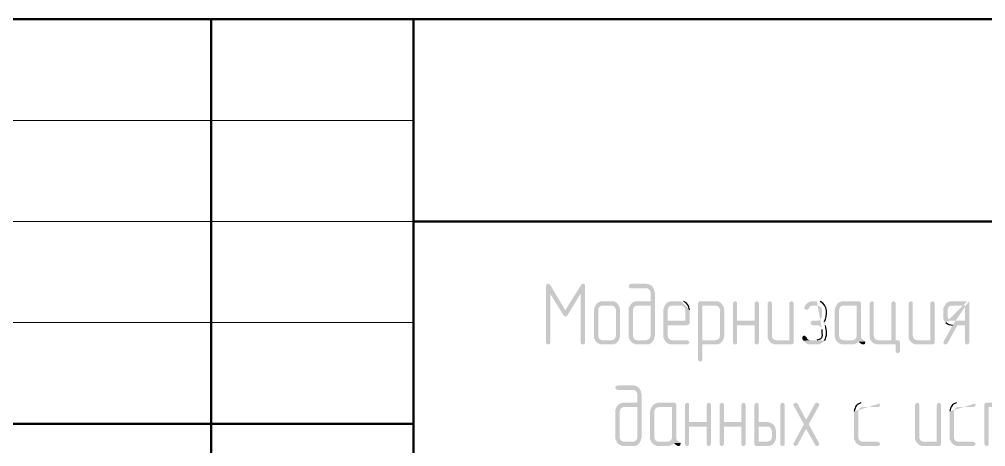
# Model space of a CAD drawing. Header units: millimetres. Extents: x -211 to 10565, y -2293 to 2244.
# Drawn here: x 4740.39 to 4788.1, y -333.64 to -312.53 of the extents above; entities that cross this region are included whole.
import ezdxf

# ---------------------------------------------------------------- set-up
doc = ezdxf.new("R2010")
doc.units = ezdxf.units.MM
doc.layers.add('PDF _Геометрия', color=7, linetype='Continuous')
doc.layers.add('PDF _Сплошная заливка', color=7, linetype='Continuous')

msp = doc.modelspace()

# ---------------------------------------------------------------- hatches: boundary and pattern name
at = {"layer": 'PDF _Сплошная заливка', "transparency": 33554559}
for points in [[(4766.499, -325.585), (4766.436, -325.606), (4766.414, -325.628), (4766.393, -325.712), (4766.605, -326.093), (4767.261, -327.151), (4767.345, -326.897), (4766.605, -325.649), (4766.541, -325.585)], [(4766.393, -325.712), (4766.393, -328.484), (4766.436, -328.569), (4766.499, -328.59), (4766.584, -328.569), (4766.605, -328.484), (4766.605, -326.093)], [(4768.234, -325.585), (4768.192, -325.585), (4768.128, -325.649), (4767.345, -326.897), (4767.261, -327.151), (4767.282, -327.172), (4767.345, -327.215), (4767.388, -327.215), (4767.451, -327.151), (4768.107, -326.072), (4768.319, -325.712), (4768.319, -325.691), (4768.298, -325.606)], [(4768.319, -325.712), (4768.107, -326.072), (4768.107, -328.484), (4768.128, -328.569), (4768.213, -328.59), (4768.298, -328.569), (4768.319, -328.484)], [(4771.324, -325.585), (4770.583, -325.585), (4770.583, -325.606), (4770.498, -325.628), (4770.477, -325.712), (4770.498, -325.776), (4770.583, -325.818), (4771.408, -325.818), (4771.493, -325.881), (4771.535, -325.945), (4771.556, -326.03), (4771.556, -326.453), (4770.816, -326.453), (4770.752, -326.474), (4770.668, -326.516), (4770.541, -326.643), (4771.556, -326.664), (4771.556, -328.167), (4771.535, -328.251), (4771.493, -328.315), (4771.408, -328.357), (4771.324, -328.378), (4770.9, -328.378), (4770.541, -328.4), (4770.668, -328.526), (4770.752, -328.548), (4770.816, -328.59), (4771.429, -328.59), (4771.493, -328.569), (4771.578, -328.526), (4771.641, -328.463), (4771.726, -328.336), (4771.768, -328.167), (4771.768, -326.03), (4771.726, -325.86), (4771.683, -325.797), (4771.641, -325.712), (4771.578, -325.67), (4771.493, -325.628), (4771.429, -325.606)], [(4768.848, -326.643), (4768.806, -326.728), (4768.784, -326.791), (4768.763, -326.876), (4768.763, -328.251), (4768.806, -328.336), (4768.827, -328.4), (4769.186, -328.378), (4769.102, -328.357), (4769.038, -328.315), (4768.996, -328.251), (4768.975, -328.167), (4768.975, -326.876), (4768.996, -326.791), (4769.038, -326.728), (4769.102, -326.686), (4769.186, -326.664), (4769.631, -326.664)], [(4769.631, -326.453), (4769.102, -326.453), (4769.017, -326.495), (4768.954, -326.516), (4768.89, -326.58), (4768.848, -326.643), (4769.631, -326.664), (4769.694, -326.686), (4769.779, -326.728), (4769.821, -326.791), (4769.842, -326.876), (4769.842, -328.167), (4769.821, -328.251), (4769.779, -328.315), (4769.715, -328.357), (4769.631, -328.378), (4769.186, -328.378), (4768.827, -328.4), (4768.954, -328.526), (4769.017, -328.548), (4769.102, -328.59), (4769.694, -328.59), (4769.779, -328.569), (4769.864, -328.526), (4769.927, -328.463), (4770.012, -328.336), (4770.054, -328.167), (4770.054, -326.876), (4770.012, -326.707), (4769.927, -326.58), (4769.864, -326.516), (4769.779, -326.474), (4769.715, -326.453)], [(4770.541, -326.643), (4770.52, -326.707), (4770.477, -326.791), (4770.477, -328.251), (4770.52, -328.315), (4770.541, -328.4), (4770.9, -328.378), (4770.816, -328.357), (4770.752, -328.315), (4770.71, -328.251), (4770.689, -328.167), (4770.689, -326.876), (4770.71, -326.791), (4770.752, -326.728), (4770.816, -326.686), (4770.9, -326.664), (4771.556, -326.664)], [(4772.276, -326.643), (4772.234, -326.728), (4772.212, -326.791), (4772.191, -326.876), (4772.191, -328.251), (4772.234, -328.336), (4772.255, -328.4), (4772.382, -328.526), (4772.445, -328.548), (4772.53, -328.59), (4773.376, -328.59), (4773.44, -328.548), (4773.482, -328.484), (4773.44, -328.421), (4773.376, -328.378), (4772.614, -328.378), (4772.53, -328.357), (4772.466, -328.315), (4772.424, -328.251), (4772.403, -328.167), (4772.403, -327.638), (4773.376, -327.638), (4773.397, -327.617), (4773.461, -327.595), (4773.482, -327.511), (4772.403, -327.405), (4772.403, -326.876), (4772.424, -326.791), (4772.466, -326.728), (4772.53, -326.686), (4772.614, -326.664), (4773.059, -326.664)], [(4774.773, -326.453), (4773.99, -326.453), (4773.926, -326.474), (4773.905, -326.559), (4773.905, -329.352), (4773.947, -329.415), (4774.011, -329.436), (4774.096, -329.415), (4774.117, -329.331), (4774.117, -328.59), (4774.857, -328.59), (4774.921, -328.569), (4775.006, -328.526), (4775.069, -328.463), (4775.111, -328.4), (4774.117, -328.378), (4774.117, -326.664), (4774.773, -326.664), (4775.111, -326.643), (4775.069, -326.58), (4775.006, -326.516), (4774.921, -326.474), (4774.857, -326.453)], [(4775.111, -326.643), (4774.773, -326.664), (4774.836, -326.686), (4774.921, -326.728), (4774.963, -326.791), (4774.984, -326.876), (4774.984, -328.167), (4774.963, -328.251), (4774.921, -328.315), (4774.836, -328.357), (4774.773, -328.378), (4774.117, -328.378), (4775.111, -328.4), (4775.154, -328.336), (4775.196, -328.167), (4775.196, -326.876), (4775.154, -326.707)], [(4775.725, -326.453), (4775.661, -326.495), (4775.619, -326.559), (4775.619, -328.484), (4775.661, -328.569), (4775.725, -328.59), (4775.81, -328.569), (4775.831, -328.484), (4775.831, -327.638), (4776.698, -327.638), (4775.831, -327.405), (4775.831, -326.559), (4775.81, -326.474)], [(4776.804, -326.453), (4776.72, -326.495), (4776.698, -326.559), (4776.698, -327.405), (4775.831, -327.405), (4776.698, -327.638), (4776.698, -328.484), (4776.72, -328.569), (4776.804, -328.59), (4776.868, -328.569), (4776.91, -328.484), (4776.91, -326.559), (4776.868, -326.474)], [(4777.439, -326.453), (4777.375, -326.495), (4777.333, -326.559), (4777.333, -328.251), (4777.375, -328.336), (4777.397, -328.4), (4777.756, -328.378), (4777.672, -328.357), (4777.608, -328.315), (4777.566, -328.251), (4777.545, -328.167), (4777.545, -326.559), (4777.524, -326.474)], [(4778.518, -326.453), (4778.434, -326.495), (4778.412, -326.559), (4778.412, -328.378), (4777.756, -328.378), (4777.397, -328.4), (4777.524, -328.526), (4777.587, -328.548), (4777.672, -328.59), (4778.539, -328.59), (4778.603, -328.548), (4778.624, -328.484), (4778.624, -326.559), (4778.582, -326.474)], [(4779.195, -326.664), (4779.153, -326.749), (4779.153, -326.791), (4779.174, -326.855), (4779.259, -326.876), (4779.322, -326.876), (4779.365, -326.812), (4779.386, -326.77), (4779.449, -326.707), (4779.47, -326.686), (4779.555, -326.664), (4779.767, -326.664)], [(4780.74, -326.643), (4780.698, -326.728), (4780.677, -326.791), (4780.655, -326.876), (4780.655, -328.251), (4780.698, -328.336), (4780.719, -328.4), (4780.846, -328.526), (4780.909, -328.548), (4780.994, -328.59), (4781.544, -328.59), (4781.629, -328.569), (4781.692, -328.548), (4781.777, -328.505), (4781.84, -328.442), (4782.158, -328.442), (4782.094, -328.378), (4781.079, -328.378), (4780.994, -328.357), (4780.93, -328.315), (4780.888, -328.251), (4780.867, -328.167), (4780.867, -326.876), (4780.888, -326.791), (4780.93, -326.728), (4780.994, -326.686), (4781.079, -326.664), (4781.735, -326.664)], [(4781.84, -326.453), (4780.994, -326.453), (4780.909, -326.495), (4780.846, -326.516), (4780.782, -326.58), (4780.74, -326.643), (4781.735, -326.664), (4781.735, -328.167), (4781.713, -328.251), (4781.671, -328.315), (4781.608, -328.357), (4781.523, -328.378), (4781.079, -328.378), (4782.094, -328.378), (4782.031, -328.357), (4781.988, -328.294), (4781.946, -328.251), (4781.946, -326.537), (4781.904, -326.474)], [(4782.475, -326.453), (4782.412, -326.495), (4782.369, -326.559), (4782.369, -328.251), (4782.412, -328.336), (4782.433, -328.4), (4782.56, -328.526), (4782.623, -328.548), (4782.708, -328.59), (4783.66, -328.59), (4783.66, -328.907), (4783.681, -328.992), (4783.766, -329.013), (4783.829, -328.992), (4783.872, -328.907), (4783.872, -328.463), (4783.829, -328.4), (4783.766, -328.378), (4782.793, -328.378), (4782.708, -328.357), (4782.644, -328.315), (4782.602, -328.251), (4782.581, -328.167), (4782.581, -326.559), (4782.56, -326.474)], [(4783.554, -326.453), (4783.47, -326.495), (4783.449, -326.559), (4783.449, -328.378), (4782.793, -328.378), (4783.66, -328.378), (4783.66, -326.559), (4783.618, -326.474)], [(4784.401, -326.453), (4784.337, -326.495), (4784.295, -326.559), (4784.295, -328.251), (4784.337, -328.336), (4784.358, -328.4), (4784.718, -328.378), (4784.634, -328.357), (4784.57, -328.315), (4784.528, -328.251), (4784.507, -328.167), (4784.507, -326.559), (4784.485, -326.474)], [(4785.48, -326.453), (4785.395, -326.495), (4785.374, -326.559), (4785.374, -328.378), (4784.718, -328.378), (4784.358, -328.4), (4784.485, -328.526), (4784.549, -328.548), (4784.634, -328.59), (4785.501, -328.59), (4785.565, -328.548), (4785.586, -328.484), (4785.586, -326.559), (4785.543, -326.474)], [(4786.094, -326.643), (4786.051, -326.728), (4786.009, -326.791), (4786.009, -327.278), (4786.03, -327.363), (4786.072, -327.447), (4786.432, -327.405), (4786.348, -327.405), (4786.284, -327.342), (4786.242, -327.278), (4786.221, -327.193), (4786.221, -326.876), (4786.242, -326.791), (4786.284, -326.728), (4786.348, -326.686), (4786.432, -326.664), (4787.088, -326.664)], [(4786.474, -327.638), (4786.03, -328.442), (4786.009, -328.484), (4786.051, -328.569), (4786.115, -328.59), (4786.178, -328.569), (4786.221, -328.526), (4786.707, -327.638), (4787.088, -327.638)], [(4779.153, -328.146), (4779.068, -328.188), (4779.047, -328.251), (4779.047, -328.315), (4779.111, -328.4), (4779.449, -328.378), (4779.407, -328.378), (4779.322, -328.336), (4779.28, -328.294), (4779.259, -328.23), (4779.216, -328.188)], [(4782.158, -328.442), (4781.84, -328.442), (4781.861, -328.484), (4781.925, -328.526), (4781.946, -328.548), (4782.031, -328.59), (4782.052, -328.59), (4782.137, -328.569), (4782.158, -328.484)], [(4770.668, -330.6), (4769.927, -330.6), (4769.927, -330.621), (4769.842, -330.643), (4769.821, -330.727), (4769.842, -330.791), (4769.927, -330.833), (4770.752, -330.833), (4770.837, -330.896), (4770.879, -330.96), (4770.9, -331.045), (4770.9, -331.468), (4770.16, -331.468), (4770.096, -331.489), (4770.012, -331.531), (4769.885, -331.658), (4770.9, -331.679), (4770.9, -333.182), (4770.879, -333.266), (4770.837, -333.33), (4770.752, -333.372), (4770.668, -333.393), (4770.244, -333.393), (4769.885, -333.415), (4770.012, -333.542), (4770.096, -333.563), (4770.16, -333.605), (4770.773, -333.605), (4770.837, -333.584), (4770.922, -333.542), (4770.985, -333.478), (4771.07, -333.351), (4771.112, -333.182), (4771.112, -331.045), (4771.07, -330.875), (4771.027, -330.812), (4770.985, -330.727), (4770.922, -330.685), (4770.837, -330.643), (4770.773, -330.621)], [(4772.72, -331.468), (4771.874, -331.468), (4771.789, -331.51), (4771.726, -331.531), (4771.662, -331.595), (4771.62, -331.658), (4772.614, -331.679), (4772.614, -333.182), (4772.593, -333.266), (4772.551, -333.33), (4772.487, -333.372), (4772.403, -333.393), (4771.958, -333.393), (4772.974, -333.393), (4772.911, -333.372), (4772.868, -333.309), (4772.826, -333.266), (4772.826, -331.552), (4772.784, -331.489)], [(4773.355, -331.468), (4773.292, -331.51), (4773.249, -331.574), (4773.249, -333.499), (4773.292, -333.584), (4773.355, -333.605), (4773.44, -333.584), (4773.461, -333.499), (4773.461, -332.653), (4774.328, -332.653), (4773.461, -332.42), (4773.461, -331.574), (4773.44, -331.489)], [(4774.434, -331.468), (4774.35, -331.51), (4774.328, -331.574), (4774.328, -332.42), (4773.461, -332.42), (4774.328, -332.653), (4774.328, -333.499), (4774.35, -333.584), (4774.434, -333.605), (4774.498, -333.584), (4774.54, -333.499), (4774.54, -331.574), (4774.498, -331.489)], [(4775.069, -331.468), (4775.006, -331.51), (4774.963, -331.574), (4774.963, -333.499), (4775.006, -333.584), (4775.069, -333.605), (4775.154, -333.584), (4775.175, -333.499), (4775.175, -332.653), (4776.042, -332.653), (4775.175, -332.42), (4775.175, -331.574), (4775.154, -331.489)], [(4776.148, -331.468), (4776.064, -331.51), (4776.042, -331.574), (4776.042, -332.42), (4775.175, -332.42), (4776.042, -332.653), (4776.042, -333.499), (4776.064, -333.584), (4776.148, -333.605), (4776.212, -333.584), (4776.254, -333.499), (4776.254, -331.574), (4776.212, -331.489)], [(4776.783, -331.468), (4776.72, -331.51), (4776.677, -331.574), (4776.677, -333.52), (4776.72, -333.584), (4776.783, -333.605), (4777.397, -333.605), (4777.481, -333.584), (4777.566, -333.542), (4777.629, -333.478), (4777.672, -333.415), (4776.889, -333.393), (4776.889, -332.653), (4777.312, -332.653), (4777.672, -332.61), (4777.629, -332.547), (4777.566, -332.505), (4777.481, -332.462), (4777.418, -332.441), (4777.312, -332.42), (4776.889, -332.42), (4776.889, -331.574), (4776.868, -331.489)], [(4778.074, -331.468), (4777.989, -331.51), (4777.968, -331.574), (4777.968, -333.499), (4777.989, -333.584), (4778.074, -333.605), (4778.137, -333.584), (4778.158, -333.584), (4778.18, -333.499), (4778.18, -331.574), (4778.137, -331.489)], [(4778.709, -331.468), (4778.645, -331.489), (4778.603, -331.574), (4778.624, -331.616), (4779.132, -332.526), (4779.238, -332.759), (4779.682, -333.542), (4779.703, -333.584), (4779.767, -333.605), (4779.788, -333.605), (4779.851, -333.584), (4779.894, -333.499), (4779.872, -333.457), (4779.365, -332.526), (4779.238, -332.314), (4778.814, -331.51), (4778.793, -331.489)], [(4779.788, -331.468), (4779.724, -331.468), (4779.682, -331.51), (4779.238, -332.314), (4779.365, -332.526), (4779.872, -331.616), (4779.894, -331.574), (4779.851, -331.489)], [(4784.718, -331.468), (4784.655, -331.51), (4784.612, -331.574), (4784.612, -333.266), (4784.655, -333.351), (4784.676, -333.415), (4785.036, -333.393), (4784.951, -333.372), (4784.887, -333.33), (4784.845, -333.266), (4784.824, -333.182), (4784.824, -331.574), (4784.803, -331.489)], [(4785.797, -331.468), (4785.713, -331.51), (4785.692, -331.574), (4785.692, -333.393), (4785.036, -333.393), (4784.676, -333.415), (4784.803, -333.542), (4784.866, -333.563), (4784.951, -333.605), (4785.818, -333.605), (4785.882, -333.563), (4785.903, -333.499), (4785.903, -331.574), (4785.861, -331.489)], [(4788.908, -331.468), (4788.125, -331.468), (4788.061, -331.489), (4788.04, -331.574), (4788.04, -333.499), (4788.083, -333.584), (4788.146, -333.605), (4788.231, -333.584), (4788.252, -333.499), (4788.252, -331.679), (4788.908, -331.679), (4789.246, -331.658), (4789.204, -331.595), (4789.141, -331.531), (4789.056, -331.489), (4788.993, -331.468)], [(4769.885, -331.658), (4769.864, -331.722), (4769.821, -331.806), (4769.821, -333.266), (4769.864, -333.33), (4769.885, -333.415), (4770.244, -333.393), (4770.16, -333.372), (4770.096, -333.33), (4770.054, -333.266), (4770.033, -333.182), (4770.033, -331.891), (4770.054, -331.806), (4770.096, -331.743), (4770.16, -331.701), (4770.244, -331.679), (4770.9, -331.679)], [(4771.62, -331.658), (4771.578, -331.743), (4771.556, -331.806), (4771.535, -331.891), (4771.535, -333.266), (4771.578, -333.351), (4771.599, -333.415), (4771.726, -333.542), (4771.789, -333.563), (4771.874, -333.605), (4772.424, -333.605), (4772.509, -333.584), (4772.572, -333.563), (4772.657, -333.52), (4772.72, -333.457), (4773.038, -333.457), (4772.974, -333.393), (4771.958, -333.393), (4771.874, -333.372), (4771.81, -333.33), (4771.768, -333.266), (4771.747, -333.182), (4771.747, -331.891), (4771.768, -331.806), (4771.81, -331.743), (4771.874, -331.701), (4771.958, -331.679), (4772.614, -331.679)], [(4779.132, -332.526), (4778.624, -333.457), (4778.603, -333.499), (4778.645, -333.584), (4778.709, -333.605), (4778.772, -333.584), (4778.814, -333.542), (4779.238, -332.759)], [(4777.672, -332.61), (4777.312, -332.653), (4777.397, -332.653), (4777.481, -332.695), (4777.524, -332.78), (4777.545, -332.864), (4777.545, -333.182), (4777.524, -333.266), (4777.481, -333.33), (4777.397, -333.372), (4777.312, -333.393), (4776.889, -333.393), (4777.672, -333.415), (4777.714, -333.351), (4777.756, -333.182), (4777.756, -332.864), (4777.714, -332.695)], [(4773.038, -333.457), (4772.72, -333.457), (4772.741, -333.499), (4772.805, -333.542), (4772.826, -333.563), (4772.911, -333.605), (4772.932, -333.605), (4773.016, -333.584), (4773.038, -333.499)]]:
    msp.add_hatch(color=256, dxfattribs=at).paths.add_polyline_path(points)
h = msp.add_hatch(color=256, dxfattribs=at)
h.paths.add_polyline_path([(4773.059, -326.453), (4772.53, -326.453), (4772.445, -326.495), (4772.382, -326.516), (4772.318, -326.58), (4772.276, -326.643), (4773.059, -326.664), (4773.122, -326.686), (4773.207, -326.728), (4773.249, -326.791), (4773.27, -326.876), (4773.27, -327.405), (4772.403, -327.405), (4773.482, -327.511), (4773.482, -326.876)], flags=0)
h.paths.add_polyline_path([(4773.207, -326.474), (4773.143, -326.453)], flags=0)
h = msp.add_hatch(color=256, dxfattribs=at)
h.paths.add_polyline_path([(4779.767, -326.453), (4779.47, -326.453), (4779.386, -326.495), (4779.322, -326.537), (4779.301, -326.537), (4779.238, -326.601), (4779.195, -326.664), (4779.788, -326.664), (4779.872, -326.686), (4779.936, -326.728), (4779.999, -326.791), (4780.021, -326.876), (4780.021, -327.193), (4779.999, -327.278), (4779.936, -327.342), (4779.936, -327.363), (4779.851, -327.405), (4779.555, -327.405), (4779.492, -327.447), (4779.449, -327.511), (4779.492, -327.595), (4779.555, -327.638), (4779.872, -327.638), (4779.999, -327.765), (4780.021, -327.849)], flags=0)
h.paths.add_polyline_path([(4779.767, -328.378), (4779.449, -328.378), (4779.111, -328.4), (4779.153, -328.463), (4779.28, -328.548), (4779.365, -328.59), (4779.851, -328.59), (4779.957, -328.548), (4780.084, -328.463), (4780.148, -328.4)], flags=0)
h.paths.add_polyline_path([(4780.19, -327.659), (4780.148, -327.574), (4780.084, -327.511), (4780.148, -327.447)], flags=0)
h.paths.add_polyline_path([(4779.936, -326.474), (4779.851, -326.453)], flags=0)
h = msp.add_hatch(color=256, dxfattribs=at)
h.paths.add_polyline_path([(4787.194, -326.453), (4786.348, -326.453), (4786.263, -326.495), (4786.199, -326.516), (4786.136, -326.58), (4786.094, -326.643), (4787.088, -326.664), (4787.088, -327.405), (4786.432, -327.405), (4786.072, -327.447), (4786.136, -327.511)], flags=0)
h.paths.add_polyline_path([(4786.474, -327.638), (4787.088, -327.638), (4787.088, -328.484), (4787.109, -328.569), (4787.194, -328.59), (4787.257, -328.569), (4787.3, -328.484), (4787.3, -326.537), (4787.257, -326.474)], flags=0)
h = msp.add_hatch(color=256, dxfattribs=at)
h.paths.add_polyline_path([(4782.793, -331.468), (4781.946, -331.468)], flags=0)
h.paths.add_polyline_path([(4781.608, -331.891), (4781.608, -333.266), (4781.65, -333.351), (4781.671, -333.415), (4781.798, -333.542), (4781.861, -333.563), (4781.946, -333.605), (4782.793, -333.605), (4782.856, -333.563), (4782.898, -333.499), (4782.856, -333.436), (4782.793, -333.393), (4782.031, -333.393), (4781.946, -333.372), (4781.883, -333.33), (4781.84, -333.266), (4781.819, -333.182), (4781.819, -331.891), (4781.84, -331.806), (4781.883, -331.743), (4781.946, -331.701), (4782.031, -331.679), (4782.793, -331.679), (4782.856, -331.637), (4782.898, -331.574), (4782.856, -331.51)], flags=0)
h = msp.add_hatch(color=256, dxfattribs=at)
h.paths.add_polyline_path([(4787.511, -331.468), (4786.665, -331.468)], flags=0)
h.paths.add_polyline_path([(4786.326, -331.891), (4786.326, -333.266), (4786.369, -333.351), (4786.39, -333.415), (4786.517, -333.542), (4786.58, -333.563), (4786.665, -333.605), (4787.511, -333.605), (4787.575, -333.563), (4787.617, -333.499), (4787.575, -333.436), (4787.511, -333.393), (4786.75, -333.393), (4786.665, -333.372), (4786.601, -333.33), (4786.559, -333.266), (4786.538, -333.182), (4786.538, -331.891), (4786.559, -331.806), (4786.601, -331.743), (4786.665, -331.701), (4786.75, -331.679), (4787.511, -331.679), (4787.575, -331.637), (4787.617, -331.574), (4787.575, -331.51)], flags=0)

# ---------------------------------------------------------------- linework, layer by layer
at = {"layer": 'PDF _Геометрия', "lineweight": 50}
msp.add_lwpolyline([(4694.871, -367.504), (4694.871, -312.529), (4879.813, -312.529), (4879.813, -367.504)], close=True, dxfattribs=at)
for points in [[(4749.867, -312.529), (4749.867, -367.504)], [(4759.855, -312.529), (4759.855, -367.504)], [(4759.855, -322.517), (4879.813, -322.517)], [(4694.871, -332.505), (4759.855, -332.505)]]:
    msp.add_lwpolyline(points, dxfattribs=at)
at = {"layer": 'PDF _Геометрия', "lineweight": 20}
for points in [[(4694.871, -317.523), (4759.855, -317.523)], [(4694.871, -322.517), (4759.855, -322.517)], [(4694.871, -327.511), (4759.855, -327.511)]]:
    msp.add_lwpolyline(points, dxfattribs=at)
at = {"layer": 'PDF _Геометрия', "lineweight": 25}
for points in [[(4773.482, -326.876), (4773.457, -326.713), (4773.373, -326.533), (4773.207, -326.474)], [(4780.148, -327.447), (4780.309, -327.189), (4780.3, -326.61), (4779.936, -326.474)], [(4780.148, -328.4), (4780.271, -328.201), (4780.269, -327.872), (4780.19, -327.659)], [(4786.136, -327.511), (4786.249, -327.598), (4786.328, -327.629), (4786.474, -327.638)], [(4780.021, -327.849), (4780.003, -328.165), (4780.109, -328.303), (4779.767, -328.378)], [(4781.946, -331.468), (4781.714, -331.55), (4781.666, -331.658), (4781.608, -331.891)], [(4786.665, -331.468), (4786.433, -331.55), (4786.385, -331.658), (4786.326, -331.891)]]:
    msp.add_open_spline(points, degree=3, dxfattribs=at)

doc.saveas('drawing.dxf')
